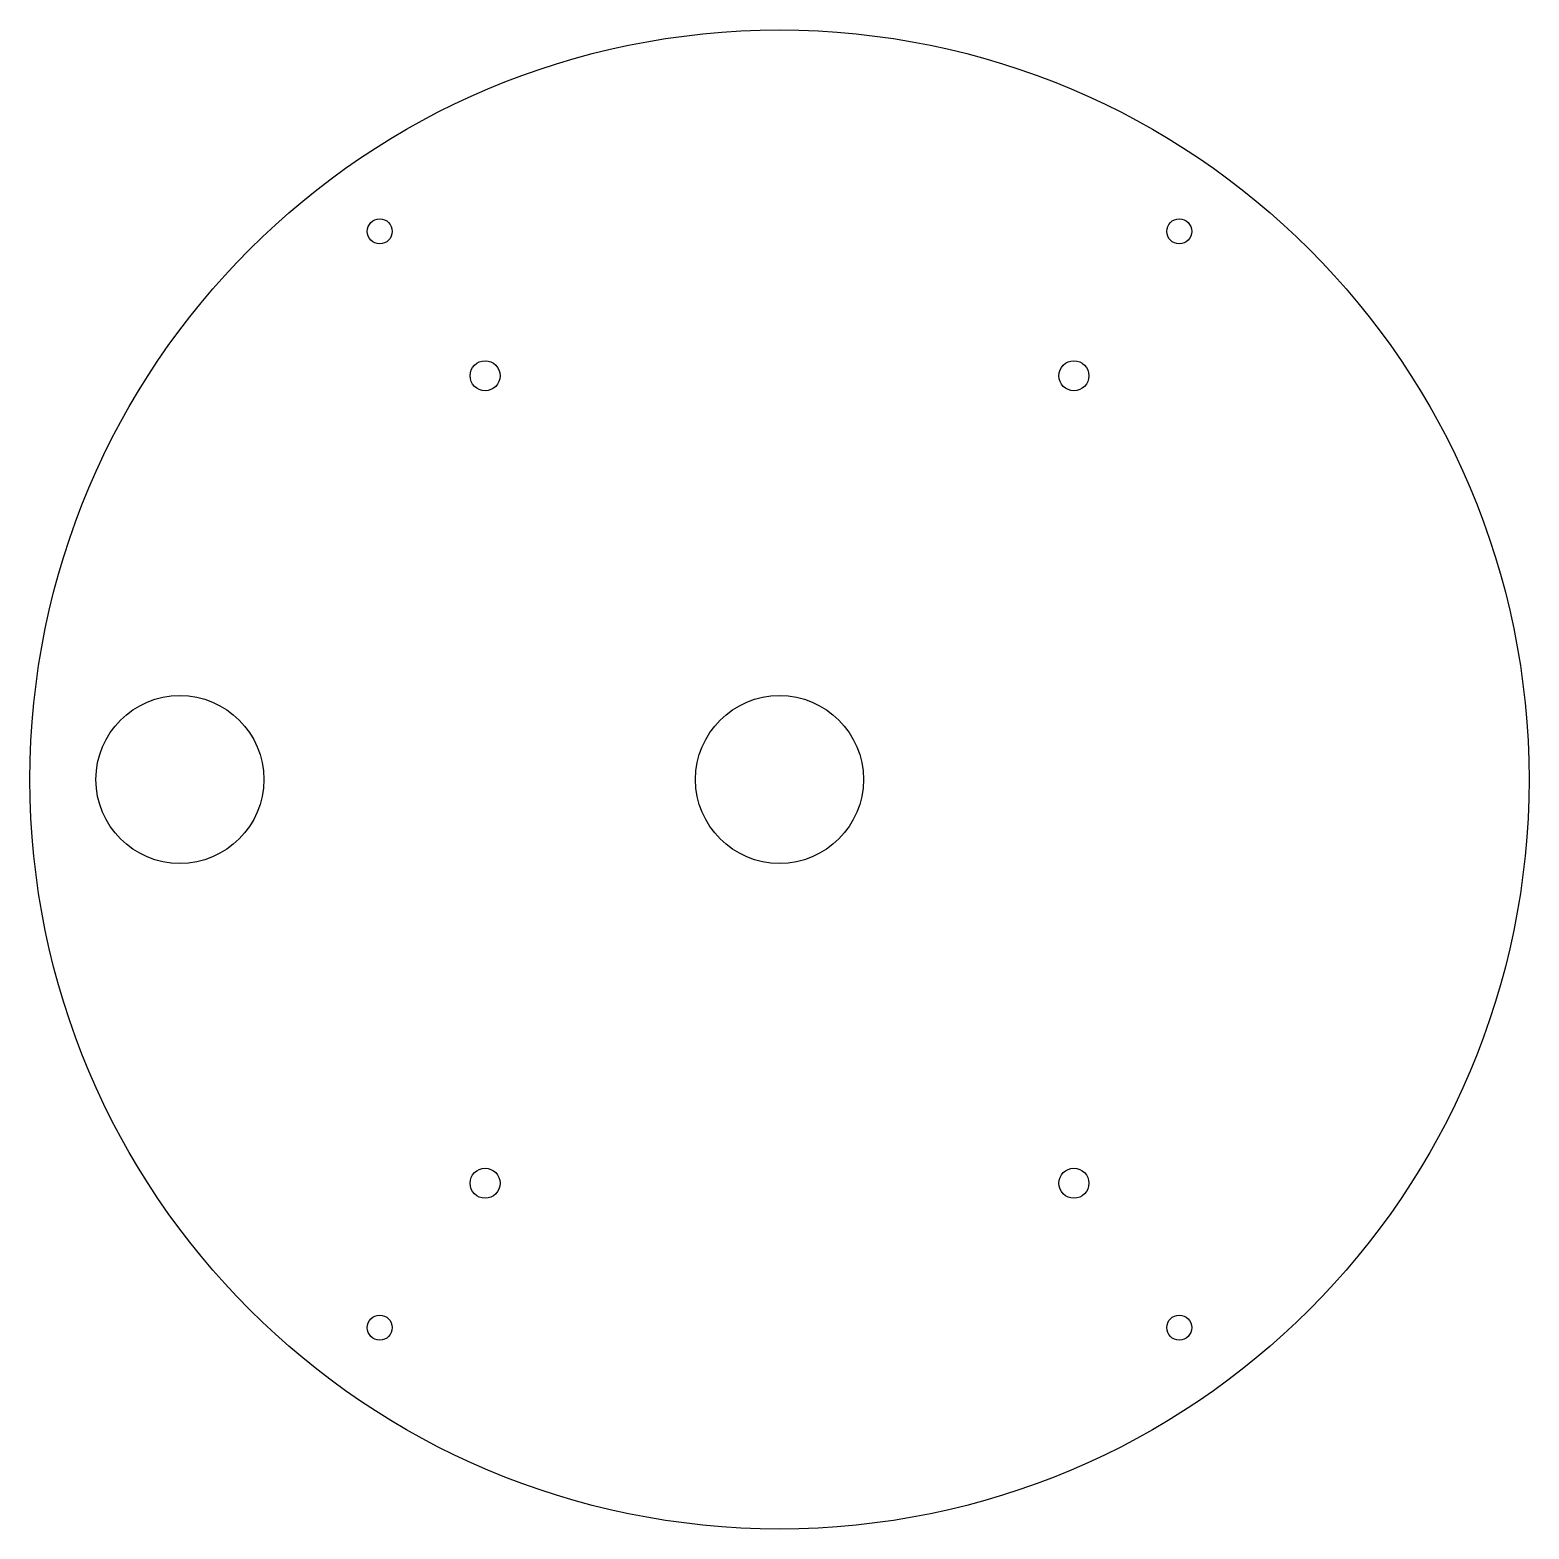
# Model space of a CAD drawing. Header units: millimetres. Extents: x -12.3 to 2.8, y -13.5 to 1.5.
import ezdxf

# ---------------------------------------------------------------- set-up
doc = ezdxf.new("R2010")
doc.units = ezdxf.units.MM

msp = doc.modelspace()

# ---------------------------------------------------------------- linework, layer by layer
at = {"color": 7, "linetype": 'Continuous', "lineweight": 25}
for centre, radius in [((-4.75, -6), 7.5), ((-8.75, -0.515), 0.125), ((-0.75, -0.515), 0.125), ((-7.696, -1.96), 0.15), ((-1.804, -1.96), 0.15), ((-10.75, -6), 0.84), ((-4.75, -6), 0.84), ((-7.696, -10.04), 0.15), ((-1.804, -10.04), 0.15), ((-8.75, -11.485), 0.125), ((-0.75, -11.485), 0.125)]:
    msp.add_circle(centre, radius, dxfattribs=at)

doc.saveas('drawing.dxf')
